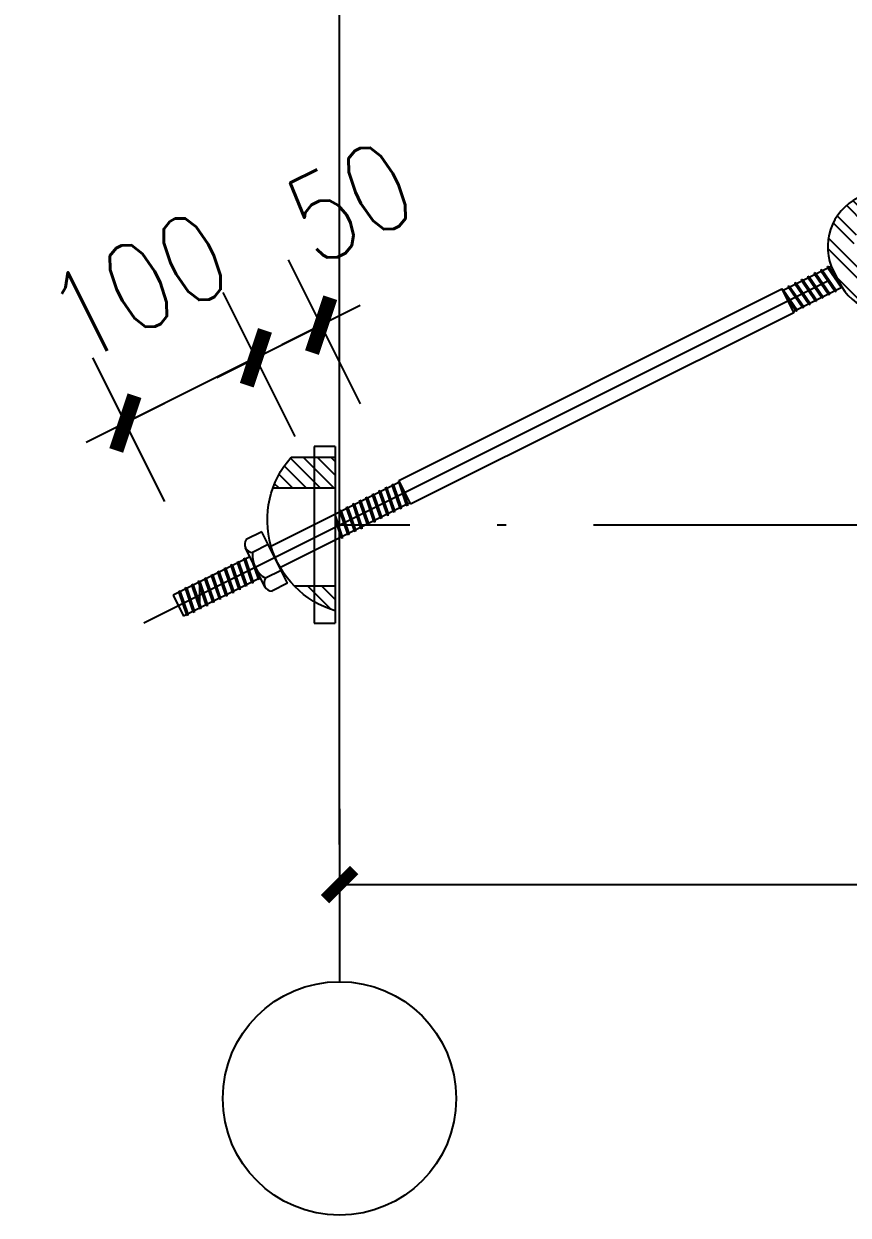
# Model space of a CAD drawing. Extents: x 2025205 to 2402328, y -557483 to 329036.
# Drawn here: x 2144175 to 2148413, y -347144 to -341021 of the extents above; entities that cross this region are included whole.
import ezdxf

# ---------------------------------------------------------------- set-up
doc = ezdxf.new("R2010")
doc.units = 0
doc.header["$LTSCALE"] = 1500
doc.header["$MEASUREMENT"] = 0
for name, pattern in [('CENTER2', [1.125, 0.75, -0.125, 0.125, -0.125]), ('CONTINUOUS1', [0]), ('DASHED', [19.05, 12.7, -6.35]), ('DOTE', [2.42, 2, -0.2, 0.02, -0.2])]:
    doc.linetypes.add(name, pattern=pattern)
for name, color, linetype in [('003_THICK', 7, 'CONTINUOUS1'), ('AXIS', 3, 'Continuous'), ('DOTE', 252, 'DOTE'), ('LAYER4', 4, 'Continuous'), ('PUB_DIM', 3, 'Continuous'), ('刚架', 2, 'Continuous'), ('填充', 8, 'Continuous'), ('支撑', 130, 'Continuous'), ('板', 4, 'Continuous'), ('标注', 7, 'Continuous'), ('轴线', 253, 'Continuous')]:
    doc.layers.add(name, color=color, linetype=linetype)
doc.layers.add('Z-详图标注', color=3, linetype='Continuous', lineweight=18)
doc.styles.add('_TCH_DIM_T3', font='SIMPLEX.shx', dxfattribs={"width": 0.705882, "bigfont": 'GBCBIG.shx'})
doc.styles.add('DIM_FONT', font='SIMPLEX.shx', dxfattribs={"width": 0.8})
doc.dimstyles.new('_TCH_ARCH&&150', dxfattribs={"dimtxt": 446.25, "dimasz": 150, "dimexe": 375, "dimexo": 450, "dimgap": 189.375, "dimtad": 1, "dimdec": 0, "dimzin": 0, "dimdsep": 46, "dimtxsty": '_TCH_DIM_T3', "dimblk": 'ARCHTICK', "dimcen": 0.09, "dimclrt": 7, "dimazin": 2, "dimtfac": 1, "dimtdec": 0, "dimtmove": 2, "dimatfit": 0, "dimfxl": 1, "dimtolj": 1, "dimtzin": 0, "dimarcsym": 0})
doc.dimstyles.new('DIMN150', dxfattribs={"dimscale": 1.5, "dimtxt": 300, "dimasz": 1, "dimexe": 250, "dimexo": 300, "dimgap": 150, "dimtad": 1, "dimdec": 0, "dimzin": 0, "dimdsep": 46, "dimtxsty": 'DIM_FONT', "dimblk": '_DIMX', "dimblk1": '_DIMX', "dimblk2": '_DIMX', "dimcen": 2.5, "dimclrt": 7, "dimadec": 0, "dimazin": 0, "dimtfac": 1, "dimtdec": 0, "dimtix": 1, "dimtmove": 2, "dimatfit": 3, "dimldrblk": '_DIMX', "dimfxl": 1, "dimtolj": 1, "dimtzin": 0, "dimarcsym": 0})

# ---------------------------------------------------------------- blocks, each defined once
blk = doc.blocks.new('*X15')
at = {"layer": '填充', "linetype": 'Continuous'}
for p, q in [((15636226.4, -855728), (15636155, -855656.6)), ((15636253.1, -855712.5), (15636179.3, -855638.7)), ((15636183.7, -855804.6), (15636103.4, -855724.3)), ((15636192.3, -855771.1), (15636118.8, -855697.6)), ((15636227.1, -855925.2), (15636084.7, -855782.8)), ((15636328.2, -856068.5), (15636082.4, -855822.6)), ((15636235.7, -856053.1), (15636115.4, -855932.7)), ((15636364.4, -856062.4), (15636245, -855943.1)), ((15636448.1, -856026.8), (15636372.6, -855951.3)), ((15636420, -856040.9), (15636342.9, -855963.8))]:
    blk.add_line(p, q, dxfattribs=at)
blk = doc.blocks.new('_DIMX')
blk.add_line((-150, 0), (150, 0))
at = {"const_width": 50}
blk.add_lwpolyline([(-70, -70), (70, 70)], dxfattribs=at)
blk = doc.blocks.new('*D94')
at = {"layer": 'AXIS', "color": 0, "lineweight": -2, "transparency": 16777216}
for p, q in [((2145905.5, -342973.6), (2145535.8, -342234.2)), ((2145570.1, -343141.3), (2145200.4, -342401.9)), ((2145368.1, -342737.4), (2145703.5, -342569.6)), ((2145704.9, -342569), (2145706.2, -342568.3)), ((2145366.8, -342738), (2145365.4, -342738.7))]:
    blk.add_line(p, q, dxfattribs=at)
at = {"layer": 'Defpoints', "color": 0, "transparency": 16777216}
for p in [(2145703.5, -342569.6), (2146106.8, -343376.1), (2145771.4, -343543.8)]:
    blk.add_point(p, dxfattribs=at)
at = {"layer": 'AXIS', "color": 0, "lineweight": -2, "transparency": 16777216, "xscale": 1.5, "yscale": 1.5, "zscale": 1.5}
for p, rotation in [((2145703.5, -342569.6), 206.565051177078), ((2145368.1, -342737.4), 26.56505117707803)]:
    blk.add_blockref('_DIMX', p, dxfattribs=dict(at, rotation=rotation))
at = {"layer": 'AXIS', "color": 7, "transparency": 16777216, "insert": (2145852.8, -341936.2), "char_height": 450, "attachment_point": 5, "rotation": 26.56505, "style": 'DIM_FONT'}
blk.add_mtext('\\A1;50', dxfattribs=at)
blk = doc.blocks.new('*D95')
at = {"layer": 'AXIS', "color": 0, "lineweight": -2, "transparency": 16777216}
for p, q in [((2145570.1, -343141.3), (2145200.4, -342401.9)), ((2144899.3, -343476.8), (2144529.6, -342737.4)), ((2145366.8, -342738), (2144698.6, -343072.1))]:
    blk.add_line(p, q, dxfattribs=at)
at = {"layer": 'Defpoints', "color": 0, "transparency": 16777216}
for p in [(2144697.3, -343072.8), (2145771.4, -343543.8), (2145100.5, -343879.2)]:
    blk.add_point(p, dxfattribs=at)
at = {"layer": 'AXIS', "color": 0, "lineweight": -2, "transparency": 16777216, "xscale": 1.5, "yscale": 1.5, "zscale": 1.5}
for p, rotation in [((2145368.1, -342737.4), 26.56505117701432), ((2144697.3, -343072.8), 206.5650511770143)]:
    blk.add_blockref('_DIMX', p, dxfattribs=dict(at, rotation=rotation))
at = {"layer": 'AXIS', "color": 7, "transparency": 16777216, "insert": (2144764.4, -342368.4), "char_height": 450, "attachment_point": 5, "rotation": 26.56505, "style": 'DIM_FONT'}
blk.add_mtext('\\A1;100', dxfattribs=at)
blk = doc.blocks.new('_ArchTick')
at = {"color": 0, "linetype": 'ByBlock', "const_width": 0.4}
blk.add_lwpolyline([(-0.5, -0.5), (0.5, 0.5)], dxfattribs=at)
blk = doc.blocks.new('*D96')
at = {"layer": 'Defpoints', "color": 0, "transparency": 16777216}
for p in [(2145549.3, -336796.7), (2158789.9, -341794.5), (2158140.9, -343092.5)]:
    blk.add_point(p, dxfattribs=at)
at = {"layer": 'PUB_DIM', "color": 0, "lineweight": -2, "transparency": 16777216}
for p, q in [((2145750.5, -336394.2), (2146365.9, -335163.3)), ((2146198.2, -335498.7), (2158789.9, -341794.5)), ((2158342.1, -342690), (2158957.6, -341459.1))]:
    blk.add_line(p, q, dxfattribs=at)
at = {"layer": 'PUB_DIM', "color": 0, "lineweight": -2, "transparency": 16777216, "xscale": 150, "yscale": 150, "zscale": 150}
for p, rotation in [((2146198.2, -335498.7), 153.4349488229576), ((2158789.9, -341794.5), 333.4349488229577)]:
    blk.add_blockref('_ArchTick', p, dxfattribs=dict(at, rotation=rotation))
at = {"layer": 'PUB_DIM', "color": 7, "transparency": 16777216, "insert": (2152762.4, -338110), "char_height": 446.25, "attachment_point": 5, "rotation": 333.43495, "style": '_TCH_DIM_T3'}
blk.add_mtext('\\A1;L', dxfattribs=at)
blk = doc.blocks.new('*D97')
at = {"layer": 'Defpoints', "color": 0, "transparency": 16777216}
for p in [(2145798.2, -344606), (2157048.2, -344606), (2157048.2, -345444.9)]:
    blk.add_point(p, dxfattribs=at)
at = {"layer": 'PUB_DIM', "color": 0, "lineweight": -2, "transparency": 16777216}
for p, q in [((2145798.2, -345056), (2145798.2, -345819.9)), ((2157048.2, -345056), (2157048.2, -345819.9)), ((2145798.2, -345444.9), (2157048.2, -345444.9))]:
    blk.add_line(p, q, dxfattribs=at)
at = {"layer": 'PUB_DIM', "color": 0, "lineweight": -2, "transparency": 16777216, "xscale": 150, "yscale": 150, "zscale": 150, "rotation": 180}
blk.add_blockref('_ArchTick', (2145798.2, -345444.9), dxfattribs=at)
at = {"layer": 'PUB_DIM', "color": 0, "lineweight": -2, "transparency": 16777216, "xscale": 150, "yscale": 150, "zscale": 150}
blk.add_blockref('_ArchTick', (2157048.2, -345444.9), dxfattribs=at)
at = {"layer": 'PUB_DIM', "color": 7, "transparency": 16777216, "insert": (2151423.2, -344844.9), "char_height": 446.25, "attachment_point": 5, "style": '_TCH_DIM_T3'}
blk.add_mtext('\\A1;B', dxfattribs=at)
blk = doc.blocks.new('A$C3B5F1999')
at = {"layer": '板', "lineweight": -3}
h = blk.add_hatch(dxfattribs=at)
h.set_pattern_fill('ANSI31', color=256, scale=11.25, style=0)
h.set_pattern_definition([(225, (1544786.093, 1161578.04), (25.25697034, -25.25697034), [])])
h.paths.add_polyline_path([(227.3, 494.1, 0.095394), (160.5, 606.6), (0, 606.6), (0, 494.1)])
h.paths.add_polyline_path([(0, 135.7), (0, 44.9, 0.128822), (150.1, 135.7)])
for p, q in [((0, 645.3), (76.8, 645.3)), ((0, 645.3), (0, 0)), ((76.8, 645.3), (76.8, 0)), ((160.5, 606.6), (0, 606.6)), ((160.5, 606.6), (0, 606.6)), ((227.3, 494.1), (0, 494.1)), ((150.1, 135.7), (0, 135.7)), ((76.8, 0), (0, 0))]:
    blk.add_line(p, q, dxfattribs=at)
blk.add_arc((-98.2, 376.8), 346.1, 286.4909, 41.6183, dxfattribs=at)

msp = doc.modelspace()

# ---------------------------------------------------------------- linework, layer by layer
at = {"layer": '003_THICK'}
msp.add_lwpolyline([(2145531.5, -343896.6), (2145398.9, -343631.4)], dxfattribs=at)
at = {"layer": 'DOTE', "ltscale": 1.5}
for p, q in [((2145798.2, -345239.1), (2145798.2, -335717.4)), ((2158055.3, -337469.4), (2144792.9, -344100.6)), ((2157049.1, -343597.5), (2145799.1, -343597.5))]:
    msp.add_line(p, q, dxfattribs=at)
at = {"layer": 'LAYER4'}
msp.add_lwpolyline([(2149933.9, -341179.7), (2148463.4, -341914.9, 0.414214), (2148337.7, -342292.3), (2148366.1, -342349.1, 0.414214), (2148743.4, -342474.9), (2150213.9, -341739.6, 0.414214), (2150339.7, -341362.3), (2150311.3, -341305.5, 0.414214)], format="xyb", close=True, dxfattribs=at)
at = {"layer": 'PUB_DIM'}
msp.add_circle((2145798.2, -346544.2), 600, dxfattribs=at)
at = {"layer": '刚架', "color": 5, "linetype": 'DASHED'}
msp.add_line((2145078.1, -343890.5), (2145078.1, -344024.6), dxfattribs=at)
at = {"layer": '支撑', "linetype": 'Continuous'}
for p, q in [((2148076.2, -342391.4), (2148326.3, -342266.4)), ((2148072.8, -342384.7), (2146103.4, -343369.4)), ((2148072.8, -342384.7), (2148133.2, -342505.5)), ((2148129.9, -342498.8), (2148380, -342373.7)), ((2148133.2, -342505.5), (2146163.8, -343490.2)), ((2146106.8, -343376.1), (2145438.4, -343710.3)), ((2146103.4, -343369.4), (2146163.8, -343490.2)), ((2146160.4, -343483.5), (2145492.1, -343817.6)), ((2145337.8, -343760.6), (2144943, -343958)), ((2145391.4, -343868), (2144996.6, -344065.4)), ((2144943, -343958), (2144996.6, -344065.4))]:
    msp.add_line(p, q, dxfattribs=at)
for points in [[(2145398.9, -343631.4), (2145318.4, -343671.6)], [(2145432.1, -343697.7), (2145351.6, -343737.9)], [(2145414.3, -343913.8), (2145314.9, -343714.8)], [(2145498.4, -343830.3), (2145417.9, -343870.5)], [(2145531.5, -343896.6), (2145451, -343936.9)]]:
    msp.add_lwpolyline(points, dxfattribs=at)
for points in [[(2145318.4, -343671.6, 0.607359), (2145351.6, -343737.9, 0.607359)], [(2145351.6, -343737.9, 0.303653), (2145417.9, -343870.6, 0.303653)], [(2145417.9, -343870.5, 0.607359), (2145451.1, -343936.9, 0.607359)]]:
    msp.add_lwpolyline(points, format="xyb", dxfattribs=at)
at = {"layer": '标注', "linetype": 'Continuous'}
for p, q in [((2148275, -342292), (2148274.1, -342284.1)), ((2148281.8, -342288.6), (2148274.1, -342284.1)), ((2148274.1, -342284.1), (2148351.2, -342396.4)), ((2148275, -342292), (2148343.6, -342391.9)), ((2148281.8, -342288.6), (2148350.3, -342388.5)), ((2148308.5, -342275.3), (2148307.6, -342267.3)), ((2148315.3, -342271.9), (2148307.6, -342267.3)), ((2148307.6, -342267.3), (2148374.6, -342364.9)), ((2148308.5, -342275.3), (2148377.1, -342375.1)), ((2148315.3, -342271.9), (2148360.1, -342337.1)), ((2148147.6, -342355.7), (2148139.9, -342351.2)), ((2148140.8, -342359.1), (2148139.9, -342351.2)), ((2148139.9, -342351.2), (2148217.1, -342463.5)), ((2148147.6, -342355.7), (2148216.2, -342455.6)), ((2148174.4, -342342.3), (2148173.5, -342334.4)), ((2148181.1, -342338.9), (2148173.5, -342334.4)), ((2148173.5, -342334.4), (2148250.6, -342446.8)), ((2148174.4, -342342.3), (2148242.9, -342442.2)), ((2148181.1, -342338.9), (2148249.7, -342438.8)), ((2148207.9, -342325.6), (2148207, -342317.6)), ((2148214.7, -342322.2), (2148207, -342317.6)), ((2148207, -342317.6), (2148284.1, -342430)), ((2148207.9, -342325.6), (2148276.5, -342425.4)), ((2148214.7, -342322.2), (2148283.2, -342422.1)), ((2148241.4, -342308.8), (2148240.5, -342300.9)), ((2148248.2, -342305.4), (2148240.5, -342300.9)), ((2148240.5, -342300.9), (2148317.7, -342413.2)), ((2148241.4, -342308.8), (2148310, -342408.7)), ((2148248.2, -342305.4), (2148316.8, -342405.3)), ((2148080.5, -342389.3), (2148072.8, -342384.7)), ((2148072.8, -342384.7), (2148150, -342497.1)), ((2148080.5, -342389.3), (2148149.1, -342489.1)), ((2148085, -342409.1), (2148142.3, -342492.5)), ((2148114, -342372.5), (2148106.4, -342367.9)), ((2148107.3, -342375.9), (2148106.4, -342367.9)), ((2148106.4, -342367.9), (2148183.5, -342480.3)), ((2148107.3, -342375.9), (2148175.9, -342475.8)), ((2148114, -342372.5), (2148182.6, -342472.4)), ((2148140.8, -342359.1), (2148209.4, -342459)), ((2148310, -342408.7), (2148317.7, -342413.2)), ((2148317.7, -342413.2), (2148316.8, -342405.3)), ((2148343.6, -342391.9), (2148351.2, -342396.4)), ((2148351.2, -342396.4), (2148350.3, -342388.5)), ((2148377.1, -342375.1), (2148383.3, -342378.8)), ((2148175.9, -342475.8), (2148183.5, -342480.3)), ((2148183.5, -342480.3), (2148182.6, -342472.4)), ((2148209.4, -342459), (2148217.1, -342463.5)), ((2148217.1, -342463.5), (2148216.2, -342455.6)), ((2148242.9, -342442.2), (2148250.6, -342446.8)), ((2148250.6, -342446.8), (2148249.7, -342438.8)), ((2148276.5, -342425.4), (2148284.1, -342430)), ((2148284.1, -342430), (2148283.2, -342422.1)), ((2148133.2, -342505.5), (2148133.2, -342497.1)), ((2148142.3, -342492.5), (2148150, -342497.1)), ((2148150, -342497.1), (2148149.1, -342489.1)), ((2146068.9, -343395.1), (2146069.9, -343386.2)), ((2146068.9, -343395.1), (2146107.7, -343509.8)), ((2146069.9, -343386.2), (2146113.5, -343515.3)), ((2146075.7, -343391.7), (2146069.9, -343386.2)), ((2146075.7, -343391.7), (2146114.4, -343506.5)), ((2146102.4, -343378.3), (2146103.4, -343369.4)), ((2146102.4, -343378.3), (2146141.2, -343493.1)), ((2146103.4, -343369.4), (2146147, -343498.6)), ((2146115.6, -343393.8), (2146148, -343489.7)), ((2145934.7, -343462.1), (2145935.7, -343453.3)), ((2145935.7, -343453.3), (2145979.3, -343582.4)), ((2145941.5, -343458.8), (2145935.7, -343453.3)), ((2145941.5, -343458.8), (2145980.3, -343573.5)), ((2145968.3, -343445.4), (2145969.2, -343436.5)), ((2145968.3, -343445.4), (2146007, -343560.2)), ((2145969.2, -343436.5), (2146012.8, -343565.6)), ((2145975.1, -343442), (2145969.2, -343436.5)), ((2145975.1, -343442), (2146013.8, -343556.8)), ((2146001.8, -343428.6), (2146002.8, -343419.7)), ((2146001.8, -343428.6), (2146040.6, -343543.4)), ((2146002.8, -343419.7), (2146046.4, -343548.9)), ((2146008.6, -343425.2), (2146002.8, -343419.7)), ((2146008.6, -343425.2), (2146047.4, -343540)), ((2146035.4, -343411.8), (2146036.3, -343403)), ((2146035.4, -343411.8), (2146074.1, -343526.6)), ((2146036.3, -343403), (2146079.9, -343532.1)), ((2146042.1, -343408.4), (2146036.3, -343403)), ((2146042.1, -343408.4), (2146080.9, -343523.2)), ((2145800.6, -343529.2), (2145801.5, -343520.4)), ((2145801.5, -343520.4), (2145845.1, -343649.5)), ((2145807.3, -343525.8), (2145801.5, -343520.4)), ((2145834.1, -343512.5), (2145835.1, -343503.6)), ((2145834.1, -343512.5), (2145872.9, -343627.2)), ((2145835.1, -343503.6), (2145878.7, -343632.7)), ((2145840.9, -343509.1), (2145835.1, -343503.6)), ((2145840.9, -343509.1), (2145879.6, -343623.9)), ((2145867.7, -343495.7), (2145868.6, -343486.8)), ((2145867.7, -343495.7), (2145906.4, -343610.5)), ((2145868.6, -343486.8), (2145912.2, -343616)), ((2145874.4, -343492.3), (2145868.6, -343486.8)), ((2145874.4, -343492.3), (2145913.2, -343607.1)), ((2145901.2, -343478.9), (2145902.2, -343470)), ((2145901.2, -343478.9), (2145940, -343593.7)), ((2145902.2, -343470), (2145945.8, -343599.2)), ((2145908, -343475.5), (2145902.2, -343470)), ((2145908, -343475.5), (2145946.7, -343590.3)), ((2145934.7, -343462.1), (2145973.5, -343576.9)), ((2146113.5, -343515.3), (2146107.7, -343509.8)), ((2146114.4, -343506.5), (2146113.5, -343515.3)), ((2146147, -343498.6), (2146141.2, -343493.1)), ((2146148, -343489.7), (2146147, -343498.6)), ((2146163.8, -343490.2), (2146157.1, -343485.1)), ((2145775.7, -343548.2), (2145812.6, -343657.4)), ((2145775.7, -343559.9), (2145811.6, -343666.3)), ((2145775.7, -343571.6), (2145805.8, -343660.8)), ((2145800.6, -343529.2), (2145839.3, -343644)), ((2145807.3, -343525.8), (2145846.1, -343640.6)), ((2145979.3, -343582.4), (2145973.5, -343576.9)), ((2145980.3, -343573.5), (2145979.3, -343582.4)), ((2146012.8, -343565.6), (2146007, -343560.2)), ((2146013.8, -343556.8), (2146012.8, -343565.6)), ((2146046.4, -343548.9), (2146040.6, -343543.4)), ((2146047.4, -343540), (2146046.4, -343548.9)), ((2146079.9, -343532.1), (2146074.1, -343526.6)), ((2146080.9, -343523.2), (2146079.9, -343532.1)), ((2145845.1, -343649.5), (2145839.3, -343644)), ((2145846.1, -343640.6), (2145845.1, -343649.5)), ((2145878.7, -343632.7), (2145872.9, -343627.2)), ((2145879.6, -343623.9), (2145878.7, -343632.7)), ((2145912.2, -343616), (2145906.4, -343610.5)), ((2145913.2, -343607.1), (2145912.2, -343616)), ((2145945.8, -343599.2), (2145940, -343593.7)), ((2145946.7, -343590.3), (2145945.8, -343599.2)), ((2145811.6, -343666.3), (2145805.8, -343660.8)), ((2145812.6, -343657.4), (2145811.6, -343666.3)), ((2145307.6, -343775.7), (2145308.6, -343766.8)), ((2145308.6, -343766.8), (2145352.2, -343896)), ((2145314.4, -343772.3), (2145308.6, -343766.8)), ((2145207, -343826), (2145207.9, -343817.2)), ((2145207, -343826), (2145245.7, -343940.8)), ((2145207.9, -343817.2), (2145251.6, -343946.3)), ((2145213.8, -343822.6), (2145207.9, -343817.2)), ((2145213.8, -343822.6), (2145252.5, -343937.4)), ((2145240.5, -343809.3), (2145241.5, -343800.4)), ((2145240.5, -343809.3), (2145279.3, -343924)), ((2145241.5, -343800.4), (2145285.1, -343929.5)), ((2145247.3, -343805.9), (2145241.5, -343800.4)), ((2145247.3, -343805.9), (2145286.1, -343920.6)), ((2145274.1, -343792.5), (2145275, -343783.6)), ((2145274.1, -343792.5), (2145312.8, -343907.3)), ((2145275, -343783.6), (2145318.6, -343912.7)), ((2145280.8, -343789.1), (2145275, -343783.6)), ((2145280.8, -343789.1), (2145319.6, -343903.9)), ((2145307.6, -343775.7), (2145346.4, -343890.5)), ((2145314.4, -343772.3), (2145353.1, -343887.1)), ((2145349.9, -343784.9), (2145379.9, -343873.7)), ((2145362.1, -343809.3), (2145385.7, -343879.2)), ((2145072.8, -343893.1), (2145073.8, -343884.2)), ((2145073.8, -343884.2), (2145117.4, -344013.4)), ((2145079.6, -343889.7), (2145073.8, -343884.2)), ((2145079.6, -343889.7), (2145118.4, -344004.5)), ((2145106.4, -343876.3), (2145107.3, -343867.5)), ((2145106.4, -343876.3), (2145145.1, -343991.1)), ((2145107.3, -343867.5), (2145150.9, -343996.6)), ((2145113.1, -343872.9), (2145107.3, -343867.5)), ((2145113.1, -343872.9), (2145151.9, -343987.7)), ((2145139.9, -343859.6), (2145140.9, -343850.7)), ((2145139.9, -343859.6), (2145178.7, -343974.3)), ((2145140.9, -343850.7), (2145184.5, -343979.8)), ((2145146.7, -343856.2), (2145140.9, -343850.7)), ((2145146.7, -343856.2), (2145185.4, -343971)), ((2145173.4, -343842.8), (2145174.4, -343833.9)), ((2145173.4, -343842.8), (2145212.2, -343957.6)), ((2145174.4, -343833.9), (2145218, -343963.1)), ((2145180.2, -343839.4), (2145174.4, -343833.9)), ((2145180.2, -343839.4), (2145219, -343954.2)), ((2145353.1, -343887.1), (2145352.2, -343896)), ((2145374.3, -343833.7), (2145386.7, -343870.3)), ((2145385.7, -343879.2), (2145379.9, -343873.7)), ((2145386.7, -343870.3), (2145385.7, -343879.2)), ((2144972.2, -343943.4), (2144973.2, -343934.5)), ((2144972.2, -343943.4), (2145011, -344058.2)), ((2144973.2, -343934.5), (2145016.8, -344063.7)), ((2144979, -343940), (2144973.2, -343934.5)), ((2144979, -343940), (2145017.7, -344054.8)), ((2145005.7, -343926.6), (2145006.7, -343917.8)), ((2145005.7, -343926.6), (2145044.5, -344041.4)), ((2145006.7, -343917.8), (2145050.3, -344046.9)), ((2145012.5, -343923.3), (2145006.7, -343917.8)), ((2145012.5, -343923.3), (2145051.3, -344038)), ((2145039.3, -343909.9), (2145040.2, -343901)), ((2145039.3, -343909.9), (2145078, -344024.7)), ((2145040.2, -343901), (2145083.8, -344030.1)), ((2145046.1, -343906.5), (2145040.2, -343901)), ((2145046.1, -343906.5), (2145084.8, -344021.3)), ((2145072.8, -343893.1), (2145111.6, -344007.9)), ((2145251.6, -343946.3), (2145245.7, -343940.8)), ((2145252.5, -343937.4), (2145251.6, -343946.3)), ((2145285.1, -343929.5), (2145279.3, -343924)), ((2145286.1, -343920.6), (2145285.1, -343929.5)), ((2145318.6, -343912.7), (2145312.8, -343907.3)), ((2145319.6, -343903.9), (2145318.6, -343912.7)), ((2145352.2, -343896), (2145346.4, -343890.5)), ((2145117.4, -344013.4), (2145111.6, -344007.9)), ((2145118.4, -344004.5), (2145117.4, -344013.4)), ((2145150.9, -343996.6), (2145145.1, -343991.1)), ((2145151.9, -343987.7), (2145150.9, -343996.6)), ((2145184.5, -343979.8), (2145178.7, -343974.3)), ((2145185.4, -343971), (2145184.5, -343979.8)), ((2145218, -343963.1), (2145212.2, -343957.6)), ((2145219, -343954.2), (2145218, -343963.1)), ((2145016.8, -344063.7), (2145011, -344058.2)), ((2145017.7, -344054.8), (2145016.8, -344063.7)), ((2145050.3, -344046.9), (2145044.5, -344041.4)), ((2145051.3, -344038), (2145050.3, -344046.9)), ((2145083.8, -344030.1), (2145078, -344024.7)), ((2145084.8, -344021.3), (2145083.8, -344030.1))]:
    msp.add_line(p, q, dxfattribs=at)
at = {"layer": '轴线', "linetype": 'CENTER2'}
msp.add_line((2145798.2, -345388.2), (2145798.2, -345944.2), dxfattribs=at)

# ---------------------------------------------------------------- block references
at = {"layer": 'Z-详图标注', "xscale": -1.40625, "yscale": 1.40625, "zscale": 1.406249999951259}
msp.add_blockref('A$C3B5F1999', (2145775.7, -344100.6), dxfattribs=at)
at = {"layer": '填充', "linetype": 'Continuous', "xscale": 1.333333333954215, "yscale": 1.333333333954215, "zscale": 1.333333333954215}
msp.add_blockref('*X15', (-18699800.9, 798920.8), dxfattribs=at)

# ---------------------------------------------------------------- dimensions: what is measured, and where the dimension line sits
at = {"layer": 'AXIS'}
for base, p2, angle, text, picture, middle in [((2145703.5, -342569.6), (2146106.8, -343376.1), 26.56505, '50', '*D94', (2145852.8, -341936.2)), ((2144697.3, -343072.8), (2145100.5, -343879.2), 206.56505, '100', '*D95', (2144764.4, -342368.4))]:
    dim = msp.add_linear_dim(base=base, p1=(2145771.4, -343543.8), p2=p2, angle=angle, text=text, dimstyle='DIMN150', dxfattribs=at)
    dim.commit()
    dim.dimension.update_dxf_attribs({"geometry": picture, "text_midpoint": middle, "dimtype": 161})
at = {"layer": 'PUB_DIM'}
dim = msp.add_linear_dim(base=(2158789.9, -341794.5), p1=(2145549.3, -336796.7), p2=(2158140.9, -343092.5), angle=333.43495, text='L', dimstyle='_TCH_ARCH&&150', dxfattribs=at)
dim.commit()
dim.dimension.update_dxf_attribs({"geometry": '*D96', "text_midpoint": (2152762.4, -338110), "dimtype": 161})
dim = msp.add_linear_dim(base=(2157048.2, -345444.9), p1=(2145798.2, -344606), p2=(2157048.2, -344606), text='B', dimstyle='_TCH_ARCH&&150', dxfattribs=at)
dim.commit()
dim.dimension.update_dxf_attribs({"geometry": '*D97', "text_midpoint": (2151423.2, -344844.9), "dimtype": 160})

doc.saveas('drawing.dxf')
